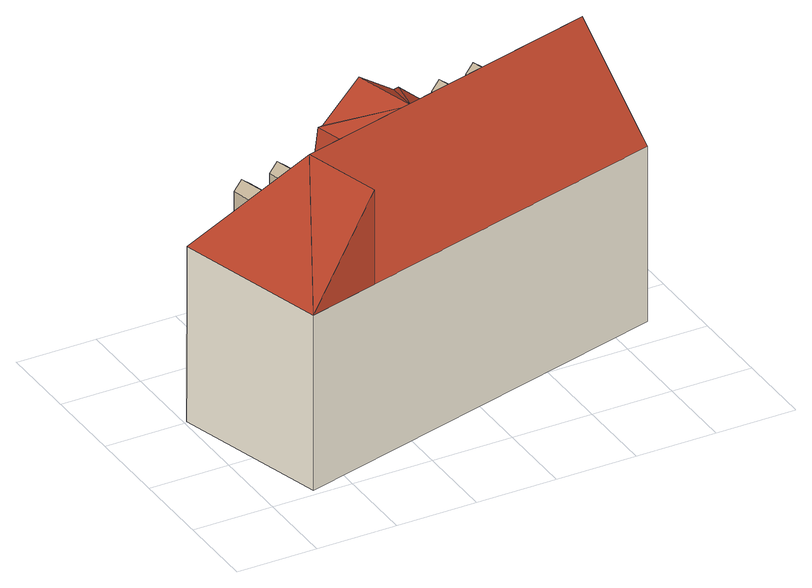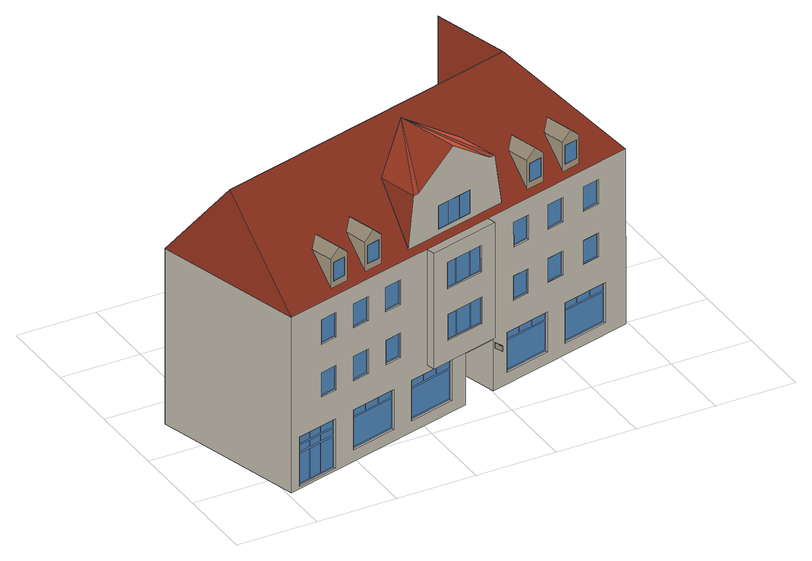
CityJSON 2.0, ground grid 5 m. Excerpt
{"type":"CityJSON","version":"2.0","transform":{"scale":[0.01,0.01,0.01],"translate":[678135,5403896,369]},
"CityObjects":{
"building1":{"type":"Building","attributes":{"dataAvailable":"Sufficient","measuredHeight":17.38},"children":["building1-1","building1-2","building1-3","building1-4","building1-5"],"geometry":[{"type":"MultiSurface","lod":"3","boundaries":[[[0,1,2]],[[3,0,4]],[[1,0,3]],[[5,0,6]],[[7,8,0,4,9]],[[10,11,12]],[[13,10,11]],[[7,8,5]],[[6,0,2]],[[0,5,8]],[[4,9,3]],[[14,10,15,16,17,18],[8,7,9,4,0]],[[15,19,16]],[[13,12,11]],[[13,10,12]],[[11,10,14]],[[10,13,19,15]],[[20,21,22,23]],[[24,25,26,27]],[[28,29,30,31]],[[32,33,34,35]],[[36,37,38,39]],[[40,41,42,43]],[[44,45,46,47]],[[48,49,50,51]],[[52,53,54,55]],[[56,57,58,59]],[[60,61,62,63]],[[64,65,66,67]],[[68,69,70,71,72]],[[73,74,75,76,77]],[[78,79,80,81]],[[82,83,84,85]],[[86,87,88,89]],[[90,91,92,93]],[[94,95,96,97]],[[98,99,100,101]],[[102,103,104,105]],[[106,107,108,109]],[[110,111,112,113]],[[114,115,116,117]],[[118,119,120,121]],[[122,123,124,125]],[[126,127,128,129]],[[130,131,132,133]],[[134,135,136,137]],[[19,13,11,138,139,140]],[[141,142,143,144]],[[145,146,147,148]],[[149,150,151,152]],[[153,154,155,156]],[[157,158,159,160]],[[16,19,140,161]],[[162,163,164,165]],[[166,167,168,169]],[[170,171,172,173]],[[174,175,176,177]],[[178,179,180,181],[87,86,119,118],[53,52,57,56]],[[14,18,182,183,17,16,161,184,185,186,187,188],[95,94,37,36],[21,20,49,48],[60,79,78,61],[174,171,170,175],[77,72,71,73],[64,83,82,65],[33,32,99,98],[41,40,45,44],[142,141,154,153],[29,28,25,24],[158,157,150,149],[107,106,103,102],[127,126,111,110],[167,166,135,134],[131,130,123,122],[91,90,115,114],[162,146,145,163]],[[2,1,3,9,7,5,6],[189,190,191,192]],[[185,184,193,194]],[[187,186,195,196]],[[11,14,188,139,138]],[[17,183,180,179]],[[181,182,18,178]],[[160,159,152,151],[197,198,199,200]],[[198,197,200,199]],[[201,202,203,204]],[[205,206,207,208]],[[172,177,209,210,173,211],[201,204,203,202],[212,213,214,215],[206,205,208,207],[216,217,218,219]],[[216,219,218,217]],[[212,215,214,213]],[[220,221,222,223]],[[224,225,226,227]],[[228,229,230,231]],[[232,233,234,235]],[[80,63,62,81],[232,235,234,233],[228,231,230,229],[221,220,223,222],[224,227,226,225]],[[236,237,238,239]],[[240,241,242,243]],[[244,245,246,247]],[[248,249,250,251]],[[84,67,66,85],[248,251,250,249],[244,247,246,245],[237,236,239,238],[240,243,242,241]],[[252,253,254,255]],[[256,257,258,259]],[[68,76,75,74,70,69],[252,255,254,253],[260,261,262,263],[257,256,259,258],[264,265,266,267]],[[264,267,266,265]],[[260,263,262,261]],[[193,196,195,194]],[[268,269,270,271],[272,273,274,275]],[[273,272,275,274]],[[276,277,278,279]],[[280,281,282,283]],[[284,164,285,286],[287,288,289,290],[282,281,280,283],[291,292,293,294],[278,277,276,279],[295,296,297,298],[299,300,301,302],[303,304,305,306],[307,308,309,310],[311,312,313,314]],[[300,299,302,301]],[[296,295,298,297]],[[293,292,291,294]],[[314,313,312,311]],[[288,287,290,289]],[[305,304,303,306]],[[307,310,309,308]],[[315,316,317,318]],[[319,54,320,321],[318,317,316,315],[322,323,324,325],[326,327,328,329]],[[326,329,328,327]],[[325,324,323,322]],[[330,331,332,333]],[[89,334,335,120],[333,332,331,330],[336,337,338,339],[340,341,342,343]],[[340,343,342,341]],[[339,338,337,336]],[[344,345,346,347]],[[348,349,350,351]],[[352,353,354,355]],[[189,192,191,190],[345,344,347,346],[349,348,351,350],[353,352,355,354]],[[356,357,358,359],[360,361,362,363]],[[361,360,363,362]],[[364,365,366,367],[368,369,370,371]],[[369,368,371,370]],[[372,373,374,375],[376,377,378,379]],[[377,376,379,378]],[[380,381,382,383],[384,385,386,387]],[[385,384,387,386]],[[388,389,390,391],[392,393,394,395]],[[393,392,395,394]],[[144,396,397,155],[398,399,400,401]],[[399,398,401,400]],[[43,42,47,46],[402,403,404,405]],[[403,402,405,404]],[[406,407,408,409],[410,411,412,413]],[[411,410,413,412]],[[414,415,416,417],[418,419,420,421]],[[419,418,421,420]],[[93,92,117,116],[422,423,424,425]],[[423,422,425,424]],[[133,132,125,124],[426,427,428,429]],[[427,426,429,428]],[[430,431,432,433],[434,435,436,437]],[[435,434,437,436]],[[438,439,440,441],[442,443,444,445]],[[443,442,445,444]],[[446,128,447,448],[449,450,451,452]],[[450,449,452,451]],[[188,187,196,193,184,161,140,139]],[[95,36,39,96]],[[21,48,51,22]],[[57,52,55,58]],[[72,77,76,68]],[[83,64,67,84]],[[41,44,47,42]],[[79,60,63,80]],[[119,86,89,120]],[[127,110,113,128]],[[91,114,117,92]],[[131,122,125,132]],[[107,102,105,108]],[[186,185,194,195]],[[146,162,165,147]],[[29,24,27,30]],[[142,153,156,143]],[[158,149,152,159]],[[167,134,137,168]],[[33,98,101,34]],[[171,174,177,172]],[[182,181,180,183]],[[49,20,23,50]],[[37,94,97,38]],[[53,56,59,54]],[[65,82,85,66]],[[45,40,43,46]],[[135,166,169,136]],[[87,118,121,88]],[[150,157,160,151]],[[73,71,70,74]],[[61,78,81,62]],[[123,130,133,124]],[[115,90,93,116]],[[154,141,144,155]],[[163,145,148,164]],[[25,28,31,26]],[[18,17,179,178]],[[175,170,173,176]],[[99,32,35,100]],[[103,106,109,104]],[[111,126,129,112]]],"semantics":{"surfaces":[{"type":"RoofSurface","klumMaterialClass":"Ceramic","klumMaterialIndex":"D201","materialUncertainty":"0.3"},{"type":"RoofSurface"},{"type":"WallSurface"},{"type":"WallSurface","klumMaterialClass":"Plaster","klumMaterialIndex":"I202","materialUncertainty":"0.3"},{"type":"Window","frameKlumMaterialClass":"Wood","frameKlumMaterialIndex":"L001","frameMaterialUncertainty":"0.3","paneMaterialClass":"Glass","_cityeditor_layer":"Unclassified.LoD3"},{"type":"Window","frameMaterialClass":"Plastic","frameMaterialUncertainty":"0.3","paneMaterialClass":"Glass","_cityeditor_layer":"Unclassified.LoD3"},{"type":"Door","materialUncertainty":"1","_cityeditor_layer":"Unclassified.LoD3"},{"type":"Window","_cityeditor_layer":"Unclassified.LoD3"},{"type":"GroundSurface"},{"type":"OuterCeilingSurface"},{"type":"OuterFloorSurface"}],"values":[0,0,1,1,1,1,1,0,0,0,0,0,0,0,0,0,0,2,2,2,2,2,2,2,2,2,2,2,2,2,2,2,2,2,2,2,2,2,2,2,2,2,2,2,2,2,2,2,2,2,2,2,2,2,2,2,2,3,3,3,3,3,3,3,3,4,4,4,4,4,4,4,5,5,5,5,5,5,5,5,5,5,4,4,4,4,4,6,4,4,5,5,5,5,5,5,5,5,5,5,4,4,4,4,4,4,4,4,7,7,7,7,4,4,4,4,4,4,4,4,4,4,4,4,4,4,4,4,4,4,4,4,4,4,4,4,4,4,4,4,8,9,9,9,9,9,9,9,9,9,9,9,9,9,9,9,9,9,9,9,9,9,10,10,10,10,10,10,10,10,10,10,10,10,10,10,10,10,10,10,10,10]}}]},
"building1-1":{"type":"BuildingInstallation","attributes":{"materialUncertainty":"0.5","materialClass":"Plastic","_cityeditor_layer":"Unclassified.LoD3","relationToConstruction":"outside"},"parents":["building1"],"geometry":[{"type":"MultiSurface","lod":"3","boundaries":[[[453,454,455,456]],[[457,458,459,460]],[[458,461,462,459]],[[461,453,456]],[[463,464,465,466]],[[457,460,465]],[[464,457,465]],[[461,453,454,467,463,464,457,458]],[[467,463,466,468]],[[461,456,462]],[[454,467,468,455]],[[462,456,455,468,466,465,460,459]],[[469,470,471,472]],[[470,473,474,471]],[[472,471,474,475]],[[473,476,475,474]],[[470,469,476,473]],[[476,469,472,475]]]}]},
"building1-2":{"type":"BuildingInstallation","attributes":{"_cityeditor_layer":"Unclassified.LoD3","relationToConstruction":"outside"},"parents":["building1"],"geometry":[{"type":"MultiSurface","lod":"3","boundaries":[[[477,478,479,480,481],[357,356,359,358]],[[482,483,484,480,479,485]],[[486,482,485,479,478,487]],[[477,486,487,478]],[[483,481,480,484]],[[483,481,477,486,482]]]}]},
"building1-3":{"type":"BuildingInstallation","attributes":{"_cityeditor_layer":"Unclassified.LoD3","relationToConstruction":"outside"},"parents":["building1"],"geometry":[{"type":"MultiSurface","lod":"3","boundaries":[[[488,489,490,491,492],[365,364,367,366]],[[493,494,495,491,490,496]],[[497,493,496,490,489,498]],[[488,497,498,489]],[[494,492,491,495]],[[494,492,488,497,493]]]}]},
"building1-4":{"type":"BuildingInstallation","attributes":{"_cityeditor_layer":"Unclassified.LoD3","relationToConstruction":"outside"},"parents":["building1"],"geometry":[{"type":"MultiSurface","lod":"3","boundaries":[[[499,500,501,502,503],[373,372,375,374]],[[504,505,506,502,501,507]],[[508,504,507,501,500,509]],[[499,508,509,500]],[[505,503,502,506]],[[505,503,499,508,504]]]}]},
"building1-5":{"type":"BuildingInstallation","attributes":{"_cityeditor_layer":"Unclassified.LoD3","relationToConstruction":"outside"},"parents":["building1"],"geometry":[{"type":"MultiSurface","lod":"3","boundaries":[[[510,511,512,513,514],[381,380,383,382]],[[515,516,517,513,512,518]],[[519,515,518,512,511,520]],[[510,519,520,511]],[[516,514,513,517]],[[516,514,510,519,515]]]}]}
},
"vertices":[
[1373,914,1697],[1520,1382,1504],[1266,1314,1697],[1555,1391,1504],[1622,1140,1504],[964,1233,1504],[998,1242,1504],[914,1220,1178],[1032,982,1504],[1597,1403,1178],[593,660,1752],[277,43,1143],[726,163,1752],[726,163,1143],[19,1009,1143],[2600,1197,1752],[2475,1666,1143],[1481,1400,1143],[1031,1280,1143],[2733,700,1143],[219,1063,877],[219,1063,1034],[222,1053,1034],[222,1053,877],[589,1162,1034],[589,1162,877],[592,1152,877],[592,1152,1034],[481,1133,877],[481,1133,1034],[483,1123,1034],[483,1123,877],[481,1133,535],[481,1133,691],[483,1123,691],[483,1124,535],[328,1092,691],[328,1092,535],[330,1083,535],[330,1083,691],[736,1201,532],[736,1201,688],[738,1192,688],[738,1192,532],[844,1230,688],[844,1230,532],[847,1221,532],[847,1221,688],[328,1092,1034],[328,1092,877],[330,1082,877],[330,1082,1034],[1363,1427,704],[1363,1427,534],[1366,1418,534],[1366,1417,704],[1113,1360,534],[1113,1360,704],[1115,1350,704],[1115,1350,534],[1595,1431,349],[1595,1432,90],[1599,1417,90],[1599,1417,349],[2021,1545,349],[2021,1546,90],[2025,1531,90],[2025,1531,349],[599,1149,349],[599,1150,166],[599,1150,90],[595,1164,90],[595,1164,349],[893,1244,90],[897,1229,90],[897,1229,166],[897,1229,349],[893,1244,349],[1297,1352,90],[1297,1352,349],[1301,1337,349],[1301,1337,90],[1723,1466,90],[1723,1466,349],[1727,1451,349],[1727,1451,90],[1367,1428,1039],[1367,1428,869],[1370,1418,869],[1370,1418,1039],[1675,1452,875],[1675,1452,1031],[1677,1443,1031],[1677,1443,875],[219,1063,535],[219,1063,691],[222,1054,691],[222,1054,535],[589,1162,691],[589,1162,535],[592,1153,535],[592,1152,691],[2255,1608,691],[2255,1608,534],[2258,1598,534],[2258,1598,691],[2147,1579,534],[2147,1579,691],[2149,1569,691],[2149,1569,534],[2019,1545,691],[2019,1545,534],[2021,1535,534],[2021,1535,691],[1783,1481,1031],[1783,1481,875],[1786,1472,875],[1786,1472,1031],[1117,1361,869],[1117,1361,1039],[1119,1351,1039],[1119,1351,869],[2019,1544,1031],[2019,1544,875],[2021,1535,875],[2021,1535,1031],[1910,1516,534],[1910,1516,691],[1913,1506,691],[1913,1506,534],[1910,1515,875],[1910,1515,1031],[1913,1506,1031],[1913,1506,875],[2255,1608,1031],[2255,1608,875],[2258,1598,875],[2258,1598,1031],[277,44,28],[277,44,14],[2733,701,14],[733,1201,877],[733,1200,1033],[736,1191,1033],[736,1191,877],[2154,1581,32],[2154,1581,350],[2158,1567,350],[2158,1567,32],[1783,1482,691],[1783,1482,534],[1786,1472,534],[1786,1472,691],[842,1229,1033],[842,1230,877],[845,1220,877],[845,1220,1033],[1675,1453,534],[1675,1453,691],[1677,1443,691],[1677,1443,534],[2475,1667,14],[2416,1651,350],[2416,1651,31],[2420,1637,31],[2420,1637,350],[2147,1579,875],[2147,1579,1031],[2149,1569,1031],[2149,1569,875],[169,1050,90],[169,1050,349],[173,1036,349],[173,1036,90],[467,1130,349],[467,1130,90],[471,1115,90],[471,1115,349],[1016,1334,1143],[1467,1455,1143],[1467,1455,398],[1016,1334,398],[1030,1280,398],[1481,1401,398],[1197,1325,14],[1197,1325,348],[992,1270,348],[992,1270,14],[18,1010,14],[1144,1282,1362],[1144,1282,1210],[1378,1344,1210],[1378,1344,1362],[1266,1066,14],[1266,1066,348],[1061,1011,348],[1061,1011,14],[1685,1445,543],[1778,1470,543],[1778,1470,683],[1685,1445,683],[464,1113,283],[464,1113,99],[181,1038,99],[181,1038,283],[279,1064,341],[364,1087,341],[364,1087,295],[279,1064,295],[471,1115,166],[471,1116,90],[173,1036,166],[464,1113,341],[373,1089,341],[373,1089,295],[464,1113,295],[181,1038,341],[181,1038,295],[269,1061,295],[269,1061,341],[1406,1366,341],[1491,1388,341],[1491,1388,295],[1406,1366,295],[1309,1339,341],[1397,1363,341],[1397,1363,295],[1309,1339,295],[1591,1415,341],[1591,1415,295],[1501,1391,295],[1501,1391,341],[1591,1415,283],[1591,1415,99],[1309,1339,99],[1309,1339,283],[1832,1479,341],[1917,1502,341],[1917,1502,295],[1832,1479,295],[1734,1453,341],[1823,1477,341],[1823,1477,295],[1734,1453,295],[2017,1529,341],[2017,1529,295],[1927,1505,295],[1927,1505,341],[2017,1529,283],[2017,1529,99],[1734,1453,99],[1734,1453,283],[889,1227,283],[889,1227,99],[607,1152,99],[607,1152,283],[705,1178,341],[789,1200,341],[789,1200,295],[705,1178,295],[889,1227,341],[799,1203,341],[799,1203,295],[889,1227,295],[607,1151,341],[607,1151,295],[695,1175,295],[695,1175,341],[222,1054,877],[222,1054,1034],[330,1083,1034],[330,1083,877],[230,1056,885],[323,1081,885],[323,1081,1026],[230,1056,1026],[2412,1635,283],[2412,1635,244],[2337,1614,244],[2337,1614,283],[2327,1612,283],[2327,1612,244],[2257,1593,244],[2257,1593,283],[2420,1637,349],[2158,1567,31],[2158,1567,349],[2327,1612,295],[2327,1612,341],[2257,1593,341],[2257,1593,295],[2337,1614,295],[2412,1635,295],[2412,1635,341],[2337,1614,341],[2337,1614,228],[2337,1614,39],[2412,1635,39],[2412,1635,228],[2257,1593,228],[2257,1593,39],[2327,1612,39],[2327,1612,228],[2248,1591,228],[2166,1569,228],[2166,1569,39],[2248,1591,39],[2248,1591,283],[2166,1569,283],[2166,1569,244],[2248,1591,244],[2166,1569,341],[2166,1569,295],[2248,1591,295],[2248,1591,341],[1361,1417,539],[1301,1400,539],[1301,1400,699],[1361,1416,699],[1366,1418,704],[1115,1351,534],[1115,1351,704],[1120,1352,539],[1187,1370,539],[1187,1370,699],[1120,1352,699],[1197,1372,699],[1197,1373,539],[1291,1398,539],[1291,1398,699],[1365,1417,875],[1304,1401,875],[1304,1401,1034],[1365,1417,1034],[1370,1419,869],[1119,1352,869],[1124,1353,875],[1191,1371,875],[1191,1371,1034],[1124,1353,1034],[1201,1373,1034],[1201,1374,875],[1295,1399,875],[1295,1399,1034],[1225,1303,1358],[1301,1323,1358],[1301,1323,1214],[1225,1303,1214],[1374,1343,1214],[1308,1325,1214],[1308,1325,1358],[1374,1343,1358],[1148,1283,1358],[1217,1301,1358],[1217,1301,1214],[1148,1283,1214],[708,1165,1218],[623,1142,1218],[623,1142,1339],[708,1165,1339],[627,1143,1222],[704,1164,1222],[704,1164,1335],[627,1143,1335],[446,1096,1217],[362,1073,1217],[362,1073,1338],[446,1096,1338],[366,1074,1221],[443,1095,1221],[443,1095,1334],[366,1074,1334],[1899,1483,1218],[1814,1461,1218],[1814,1461,1339],[1899,1483,1339],[1818,1462,1222],[1895,1482,1222],[1895,1482,1335],[1818,1462,1335],[2150,1551,1218],[2066,1528,1218],[2066,1528,1339],[2150,1551,1339],[2070,1529,1222],[2146,1550,1222],[2146,1550,1335],[2070,1529,1335],[483,1124,877],[483,1124,1034],[592,1153,1034],[592,1153,877],[491,1126,885],[584,1150,885],[584,1150,1026],[491,1126,1026],[736,1191,1034],[845,1220,1034],[744,1193,885],[837,1218,885],[837,1218,1026],[744,1193,1026],[746,1194,540],[839,1219,540],[839,1219,680],[746,1194,680],[483,1124,532],[483,1124,688],[592,1153,688],[592,1153,532],[491,1126,540],[584,1151,540],[584,1151,680],[491,1126,680],[222,1054,532],[222,1054,688],[330,1083,688],[330,1083,532],[229,1056,540],[323,1081,540],[323,1081,680],[229,1056,680],[1685,1445,883],[1778,1470,883],[1778,1470,1023],[1685,1445,1023],[1920,1508,883],[2014,1533,883],[2014,1533,1023],[1920,1508,1023],[2149,1570,875],[2149,1570,1031],[2258,1599,1031],[2258,1599,875],[2157,1572,883],[2250,1596,883],[2250,1596,1023],[2157,1571,1023],[2149,1570,534],[2149,1570,691],[2258,1599,691],[2258,1599,534],[2157,1572,543],[2250,1597,543],[2250,1597,683],[2157,1572,683],[1913,1507,534],[2021,1536,691],[2021,1536,534],[1920,1508,543],[2014,1533,543],[2014,1533,683],[1920,1508,683],
[982,1268,324],[983,1268,324],[981,1276,324],[980,1276,324],[982,1267,322],[982,1267,323],[980,1275,323],[980,1275,322],[982,1267,324],[980,1275,324],[983,1268,322],[982,1268,322],[980,1276,322],[981,1276,322],[983,1268,323],[981,1276,323],[963,1326,291],[963,1326,325],[965,1327,325],[965,1327,291],[981,1272,325],[983,1272,325],[983,1272,291],[981,1272,291],
[607,1138,1178],[607,1138,1366],[663,1153,1419],[725,1169,1366],[725,1169,1178],[712,967,1419],[764,1024,1366],[759,1042,1366],[708,984,1419],[646,993,1366],[641,1010,1366],
[346,1069,1177],[346,1069,1365],[402,1083,1418],[464,1100,1365],[464,1100,1177],[451,898,1418],[502,955,1365],[498,972,1365],[447,915,1418],[385,924,1365],[380,941,1365],
[1798,1457,1178],[1798,1457,1366],[1854,1471,1419],[1916,1488,1366],[1916,1488,1178],[1904,1286,1419],[1955,1343,1366],[1950,1360,1366],[1899,1303,1419],[1837,1312,1366],[1832,1329,1366],
[2050,1524,1178],[2050,1524,1366],[2105,1539,1419],[2167,1555,1366],[2167,1555,1178],[2155,1353,1419],[2206,1410,1366],[2202,1428,1366],[2151,1370,1419],[2089,1379,1366],[2084,1396,1366]
]}
